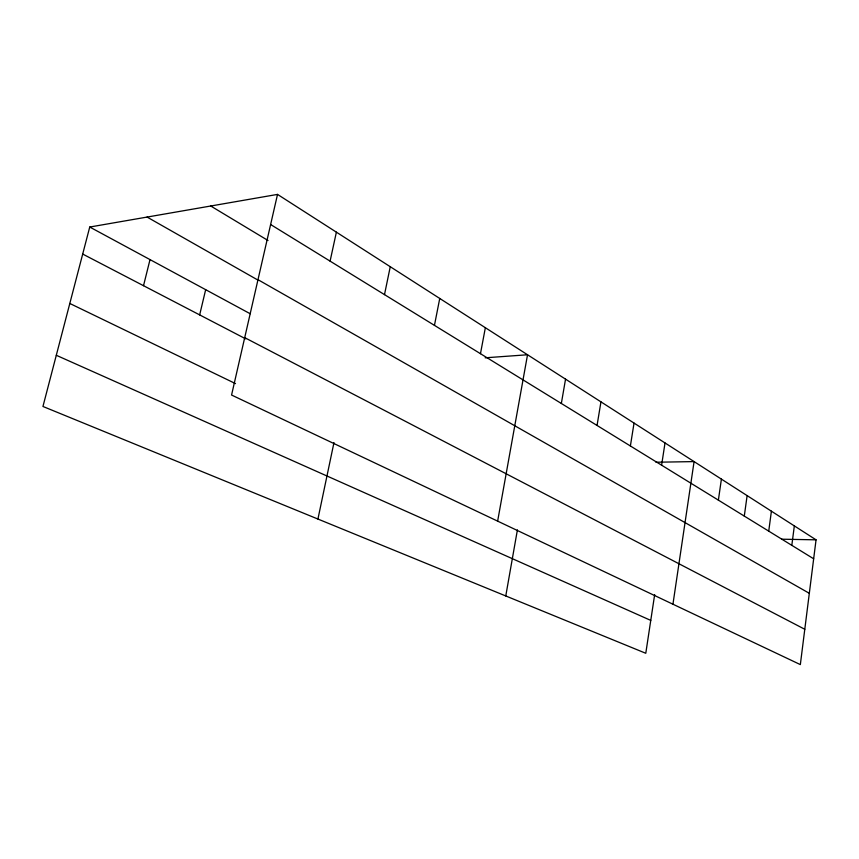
<?xml version="1.0" encoding="UTF-8"?>
<svg xmlns="http://www.w3.org/2000/svg" width="859" height="859" viewBox="0 0 859 859"><rect width="100%" height="100%" fill="white"/><g stroke="black" fill="none" stroke-linecap="round" stroke-linejoin="round"><path stroke-width="1.29" d="M816.05 539.828L800.341 664.598L231.565 395.033L277.521 194.402L816.05 539.828L781.561 539.194M791.815 545.336L794.339 525.901M768.73 531.13L771.403 511.18M744.291 516.087L747.126 495.611M718.382 500.142L721.399 479.118M672.941 604.221L694.083 461.594L655.965 462.239M654.665 594.632L645.785 653.28L42.95 406.468L89.744 227.034L277.521 194.402M661.602 465.191L665.016 442.954M630.388 445.982L634.039 423.079M597.048 425.452L600.956 401.862M561.346 403.472L565.544 379.141M505.768 595.953L517.408 529.885M497.64 521.145L527.533 354.767L485.163 357.806M480.471 353.704L485.356 327.708M434.45 325.368L439.744 298.46M384.499 294.626L390.254 266.719M317.927 519.051L333.979 442.568M330.092 261.136L336.384 232.166M199.664 314.909L205.666 289.676M143.517 285.703L150.014 259.601M56.297 355.282L650.768 620.402M69.815 303.474L235.516 383.608M244.708 337.641L804.786 629.271M82.7 254.06L245.76 338.876M89.744 227.034L250.194 313.739M257.979 279.68L809.318 593.301M147.093 217.069L257.786 280.002M210.745 206.01L268.029 240.509M270.617 224.521L813.666 558.79"/></g></svg>
